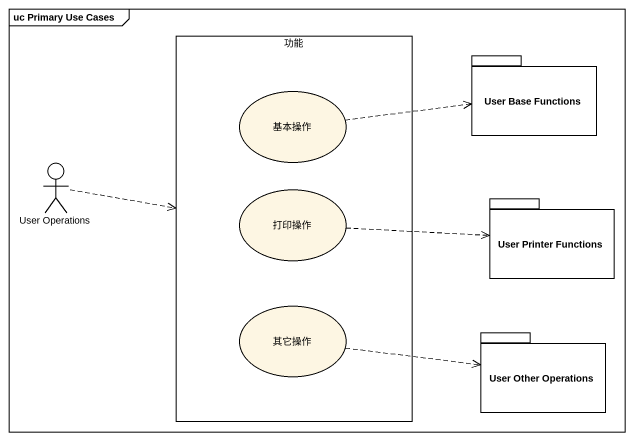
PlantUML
@startuml
mainframe uc Primary Use Cases
rectangle 功能 {
  usecase 基本操作
  usecase 打印操作
  usecase 其它操作
}
package "User Base Functions" as User_Base_Functions {
}
actor "User Operations" as User_Operations
package "User Printer Functions" as User_Printer_Functions {
}
package "User Other Operations" as User_Other_Operations {
}
基本操作 .right.> User_Base_Functions
User_Operations .right.> 功能
打印操作 .right.> User_Printer_Functions
其它操作 .right.> User_Other_Operations
@enduml
